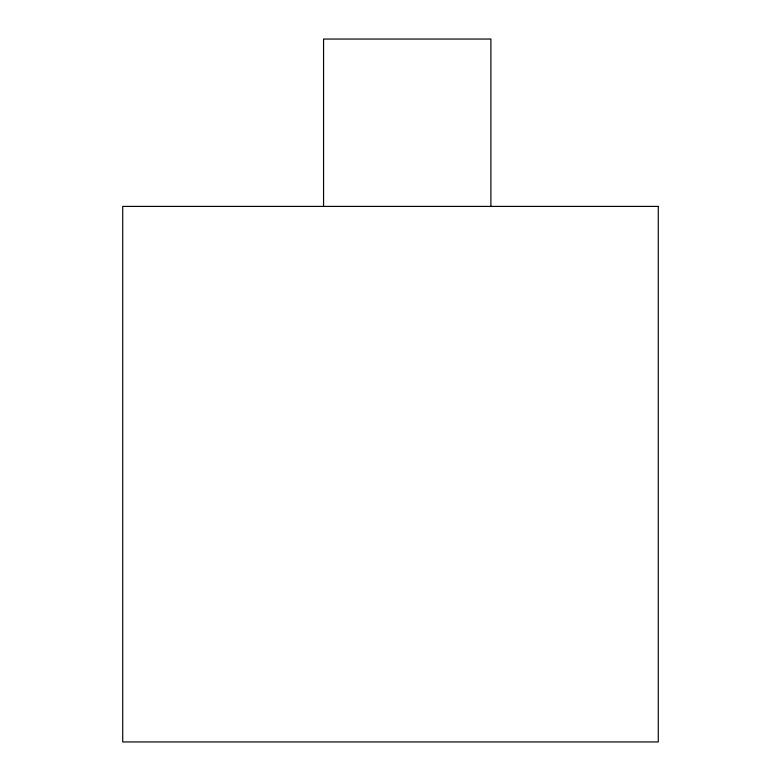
<?xml version="1.0" encoding="UTF-8"?>
<svg xmlns="http://www.w3.org/2000/svg" width="781" height="781" viewBox="0 0 781 781"><rect width="100%" height="100%" fill="white"/><g stroke="black" fill="none" stroke-linecap="round" stroke-linejoin="round"><path stroke-width="1.17" d="M490.898 206.409L490.898 39.05L323.559 39.05L323.559 206.409M658.276 206.409L122.724 206.409L122.724 741.95L658.276 741.95L658.276 206.409"/></g></svg>
